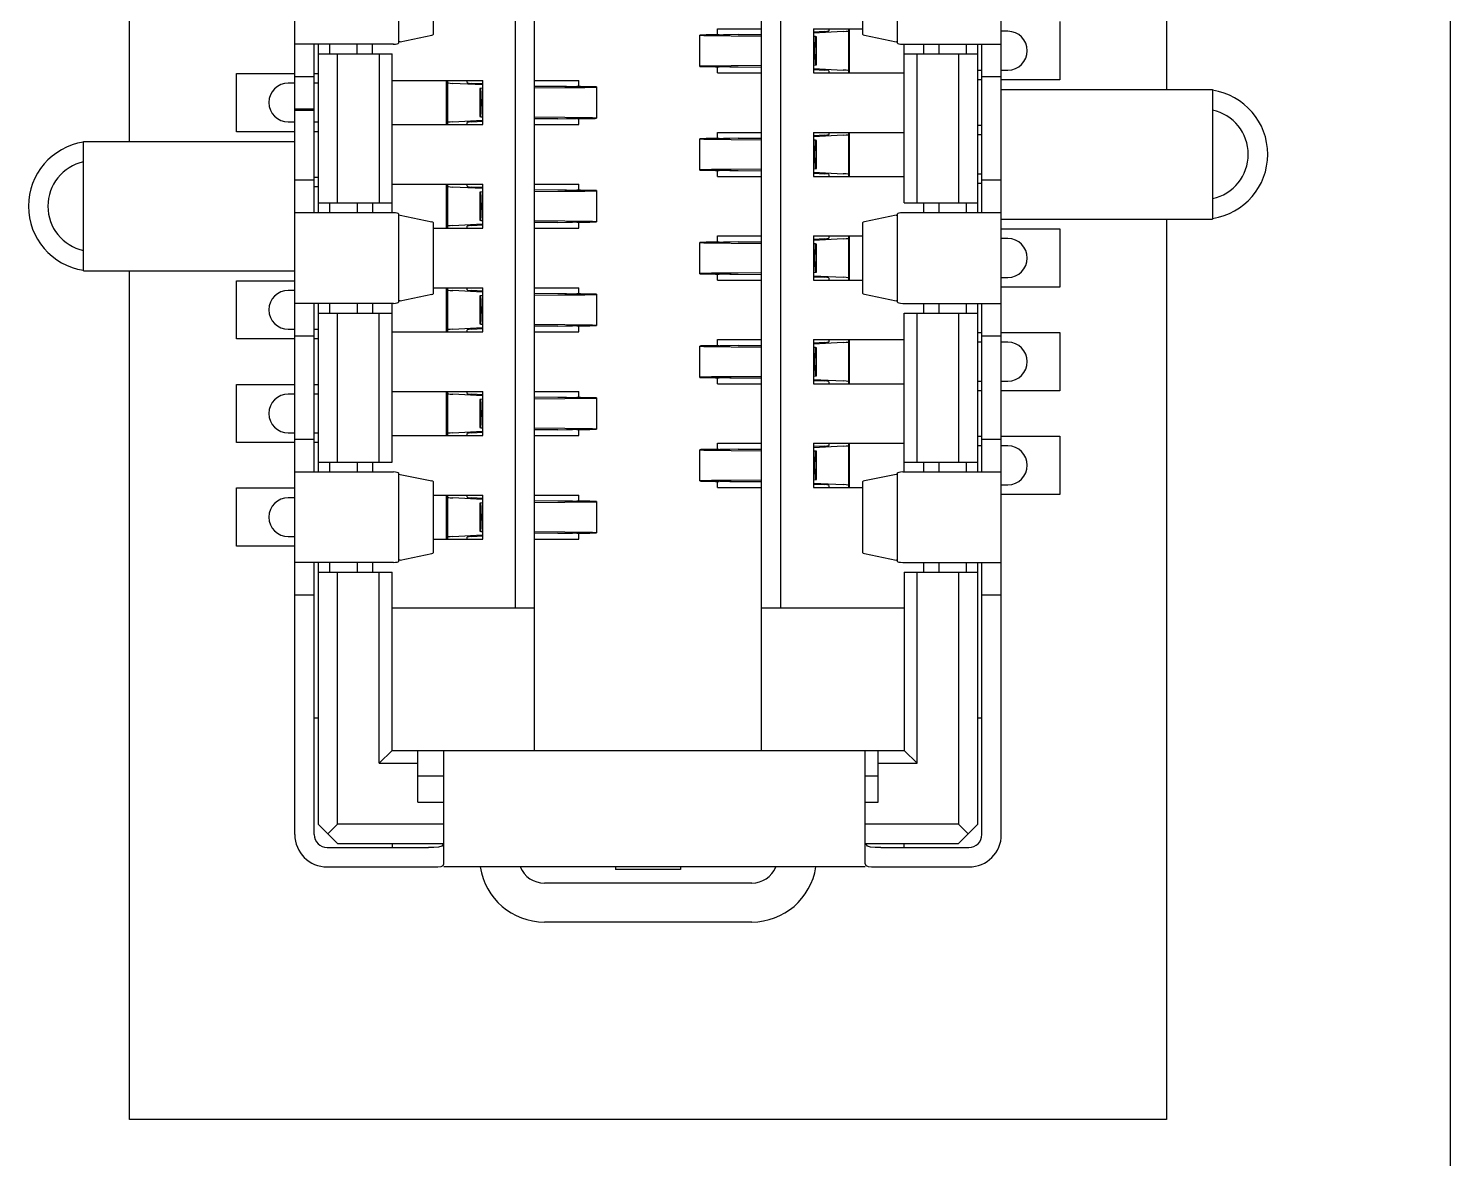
# Model space of a CAD drawing. Header units: millimetres. Extents: x 0 to 841, y 0 to 594.
# Drawn here: x 292.13 to 303.1, y 92.53 to 101.25 of the extents above; entities that cross this region are included whole.
import ezdxf

# ---------------------------------------------------------------- set-up
doc = ezdxf.new("R2010")
doc.units = ezdxf.units.MM
doc.header["$LTSCALE"] = 46.255
doc.layers.add('ASSEM_MEM', color=7, linetype='CONTINUOUS')

msp = doc.modelspace()

# ---------------------------------------------------------------- linework, layer by layer
at = {"layer": 'ASSEM_MEM', "color": 7, "linetype": 'CONTINUOUS'}
for p, q in [((303.102, 80.79), (303.102, 248.79)), ((294.187, 100.622), (294.187, 107.53)), ((299.637, 95.03), (299.637, 107.53)), ((297.787, 95.68), (297.787, 106.88)), ((297.937, 96.78), (297.937, 105.78)), ((295.887, 105.21), (295.887, 96.78)), ((296.037, 95.68), (296.037, 105.21)), ((300.912, 102.18), (300.912, 100.78)), ((294.987, 101.821), (294.987, 101.138)), ((298.837, 101.138), (298.837, 101.821)), ((292.912, 100.38), (292.912, 101.78)), ((295.253, 101.755), (295.253, 101.204)), ((298.569, 101.205), (298.569, 101.754)), ((300.087, 101.305), (300.087, 100.855)), ((294.999, 101.149), (295.243, 101.2)), ((297.311, 100.959), (297.311, 101.2)), ((297.402, 101.197), (297.554, 101.195)), ((297.447, 101.25), (297.787, 101.25)), ((297.447, 101.2), (297.447, 101.25)), ((297.607, 101.204), (297.542, 101.203)), ((297.554, 101.195), (297.787, 101.193)), ((297.607, 101.204), (297.787, 101.205)), ((298.187, 101.25), (298.569, 101.25)), ((298.187, 101.25), (298.187, 100.91)), ((298.418, 101.228), (298.189, 101.216)), ((298.273, 101.228), (298.189, 101.224)), ((298.203, 101.186), (298.211, 101.188)), ((298.211, 100.971), (298.211, 101.188)), ((298.211, 101.188), (298.211, 101.188)), ((298.307, 101.25), (298.307, 101.234)), ((298.457, 101.25), (298.457, 101.234)), ((298.457, 101.233), (298.457, 100.926)), ((298.467, 101.23), (298.457, 101.23)), ((298.467, 100.91), (298.467, 101.25)), ((298.581, 101.2), (298.825, 101.149)), ((299.687, 101.23), (299.637, 101.23)), ((294.947, 101.13), (294.187, 101.13)), ((294.337, 100.622), (294.337, 101.13)), ((294.367, 101.13), (294.367, 99.83)), ((294.367, 101.055), (294.937, 101.055)), ((294.457, 101.055), (294.457, 101.13)), ((294.517, 99.905), (294.517, 101.055)), ((294.667, 101.055), (294.667, 101.13)), ((294.787, 101.055), (294.787, 101.13)), ((294.837, 101.055), (294.837, 99.905)), ((294.937, 99.83), (294.937, 101.055)), ((298.199, 101.053), (298.199, 101.106)), ((298.877, 101.13), (299.637, 101.13)), ((298.887, 99.905), (298.887, 101.13)), ((298.887, 101.055), (299.457, 101.055)), ((298.987, 99.905), (298.987, 101.055)), ((299.037, 101.13), (299.037, 101.055)), ((299.157, 101.055), (299.157, 101.13)), ((299.307, 101.055), (299.307, 99.905)), ((299.367, 101.13), (299.367, 101.055)), ((299.457, 99.83), (299.457, 101.13)), ((299.487, 99.83), (299.487, 101.13)), ((297.554, 100.964), (297.402, 100.962)), ((297.447, 100.91), (297.447, 100.959)), ((297.542, 100.956), (297.608, 100.955)), ((297.787, 100.966), (297.554, 100.964)), ((297.608, 100.955), (297.787, 100.954)), ((298.189, 100.943), (298.418, 100.931)), ((298.189, 100.935), (298.273, 100.931)), ((298.203, 100.973), (298.211, 100.971)), ((298.211, 100.971), (298.211, 100.971)), ((298.307, 100.925), (298.307, 100.91)), ((298.457, 100.926), (298.453, 100.928)), ((298.457, 100.93), (298.467, 100.93)), ((298.457, 100.925), (298.457, 100.91)), ((299.457, 100.93), (299.487, 100.93)), ((299.637, 100.93), (299.687, 100.93)), ((293.737, 100.905), (294.187, 100.905)), ((293.737, 100.455), (293.737, 100.905)), ((294.187, 100.83), (294.137, 100.83)), ((294.187, 100.88), (294.337, 100.88)), ((294.337, 100.905), (294.367, 100.905)), ((294.367, 100.83), (294.337, 100.83)), ((294.937, 100.85), (295.637, 100.85)), ((295.357, 100.51), (295.357, 100.85)), ((295.367, 100.83), (295.357, 100.83)), ((295.367, 100.834), (295.367, 100.85)), ((295.367, 100.833), (295.372, 100.831)), ((295.367, 100.526), (295.367, 100.833)), ((295.635, 100.816), (295.407, 100.828)), ((295.517, 100.834), (295.517, 100.85)), ((295.636, 100.824), (295.552, 100.828)), ((295.637, 100.51), (295.637, 100.85)), ((296.037, 100.85), (296.377, 100.85)), ((296.377, 100.8), (296.377, 100.85)), ((297.447, 100.91), (297.787, 100.91)), ((298.187, 100.91), (298.887, 100.91)), ((299.487, 100.855), (299.457, 100.855)), ((299.487, 100.88), (299.637, 100.88)), ((300.087, 100.855), (299.637, 100.855)), ((295.622, 100.786), (295.614, 100.788)), ((295.614, 100.788), (295.614, 100.788)), ((295.614, 100.788), (295.614, 100.571)), ((295.625, 100.706), (295.625, 100.653)), ((296.217, 100.804), (296.037, 100.805)), ((296.037, 100.793), (296.271, 100.795)), ((296.282, 100.803), (296.217, 100.804)), ((296.271, 100.795), (296.423, 100.797)), ((296.513, 100.8), (296.513, 100.559)), ((299.637, 100.78), (301.267, 100.78)), ((301.267, 100.78), (301.267, 99.78)), ((294.337, 100.63), (294.187, 100.63)), ((294.187, 100.62), (294.337, 100.62)), ((294.187, 95.03), (294.187, 100.62)), ((294.337, 99.83), (294.337, 100.62)), ((294.137, 100.53), (294.187, 100.53)), ((294.337, 100.53), (294.367, 100.53)), ((294.937, 100.51), (295.637, 100.51)), ((295.357, 100.53), (295.367, 100.53)), ((295.367, 100.51), (295.367, 100.525)), ((295.407, 100.531), (295.635, 100.543)), ((295.517, 100.51), (295.517, 100.525)), ((295.552, 100.531), (295.636, 100.535)), ((295.622, 100.573), (295.614, 100.571)), ((295.614, 100.571), (295.614, 100.571)), ((296.271, 100.564), (296.037, 100.566)), ((296.217, 100.555), (296.037, 100.554)), ((296.037, 100.51), (296.377, 100.51)), ((296.217, 100.555), (296.282, 100.556)), ((296.423, 100.562), (296.271, 100.564)), ((296.377, 100.51), (296.377, 100.556)), ((299.457, 100.505), (299.487, 100.505)), ((292.557, 100.38), (294.187, 100.38)), ((292.557, 99.38), (292.557, 100.38)), ((294.187, 100.455), (293.737, 100.455)), ((294.367, 100.455), (294.337, 100.455)), ((297.311, 100.159), (297.311, 100.4)), ((297.402, 100.397), (297.554, 100.395)), ((297.447, 100.45), (297.787, 100.45)), ((297.447, 100.4), (297.447, 100.45)), ((297.607, 100.404), (297.542, 100.403)), ((297.554, 100.395), (297.787, 100.393)), ((297.607, 100.404), (297.787, 100.405)), ((298.187, 100.45), (298.887, 100.45)), ((298.187, 100.45), (298.187, 100.11)), ((298.418, 100.428), (298.189, 100.416)), ((298.273, 100.428), (298.189, 100.424)), ((298.203, 100.386), (298.211, 100.388)), ((298.211, 100.171), (298.211, 100.388)), ((298.211, 100.388), (298.211, 100.388)), ((298.307, 100.45), (298.307, 100.434)), ((298.457, 100.45), (298.457, 100.434)), ((298.457, 100.433), (298.457, 100.126)), ((298.467, 100.43), (298.457, 100.43)), ((298.467, 100.11), (298.467, 100.45)), ((299.487, 100.43), (299.457, 100.43)), ((298.199, 100.253), (298.199, 100.306)), ((297.554, 100.164), (297.402, 100.162)), ((297.447, 100.11), (297.447, 100.159)), ((297.542, 100.156), (297.608, 100.155)), ((297.787, 100.166), (297.554, 100.164)), ((298.203, 100.173), (298.211, 100.171)), ((298.211, 100.171), (298.211, 100.171)), ((294.337, 100.08), (294.187, 100.08)), ((294.337, 100.105), (294.367, 100.105)), ((294.937, 100.05), (295.637, 100.05)), ((295.357, 99.71), (295.357, 100.05)), ((295.367, 100.034), (295.367, 100.05)), ((295.517, 100.034), (295.517, 100.05)), ((295.637, 99.71), (295.637, 100.05)), ((296.037, 100.05), (296.377, 100.05)), ((296.377, 100), (296.377, 100.05)), ((297.447, 100.11), (297.787, 100.11)), ((297.608, 100.155), (297.787, 100.154)), ((298.187, 100.11), (298.887, 100.11)), ((298.189, 100.143), (298.418, 100.131)), ((298.189, 100.135), (298.273, 100.131)), ((298.307, 100.125), (298.307, 100.11)), ((298.457, 100.126), (298.453, 100.128)), ((298.457, 100.13), (298.467, 100.13)), ((298.457, 100.125), (298.457, 100.11)), ((299.457, 100.13), (299.487, 100.13)), ((299.487, 100.055), (299.457, 100.055)), ((299.637, 100.08), (299.487, 100.08)), ((294.367, 100.03), (294.337, 100.03)), ((295.367, 100.03), (295.357, 100.03)), ((295.367, 100.033), (295.372, 100.031)), ((295.367, 99.726), (295.367, 100.033)), ((295.635, 100.016), (295.407, 100.028)), ((295.636, 100.024), (295.552, 100.028)), ((295.622, 99.986), (295.614, 99.988)), ((295.614, 99.988), (295.614, 99.988)), ((295.614, 99.988), (295.614, 99.771)), ((296.217, 100.004), (296.037, 100.005)), ((296.037, 99.993), (296.271, 99.995)), ((296.282, 100.003), (296.217, 100.004)), ((296.271, 99.995), (296.423, 99.997)), ((296.513, 100), (296.513, 99.759)), ((294.187, 99.83), (294.947, 99.83)), ((294.367, 99.905), (294.937, 99.905)), ((294.457, 99.83), (294.457, 99.905)), ((294.667, 99.905), (294.667, 99.83)), ((294.787, 99.905), (294.787, 99.83)), ((295.625, 99.906), (295.625, 99.853)), ((298.877, 99.83), (299.637, 99.83)), ((298.887, 99.905), (299.457, 99.905)), ((299.037, 99.905), (299.037, 99.83)), ((299.157, 99.83), (299.157, 99.905)), ((299.367, 99.905), (299.367, 99.83)), ((294.987, 99.821), (294.987, 99.138)), ((294.999, 99.81), (295.243, 99.759)), ((295.253, 99.755), (295.253, 99.204)), ((295.357, 99.73), (295.367, 99.73)), ((295.367, 99.71), (295.367, 99.725)), ((295.407, 99.731), (295.635, 99.743)), ((295.517, 99.71), (295.517, 99.725)), ((295.552, 99.731), (295.636, 99.735)), ((295.622, 99.773), (295.614, 99.771)), ((295.614, 99.771), (295.614, 99.771)), ((296.271, 99.764), (296.037, 99.766)), ((296.217, 99.755), (296.037, 99.754)), ((296.217, 99.755), (296.282, 99.756)), ((296.423, 99.762), (296.271, 99.764)), ((296.377, 99.71), (296.377, 99.756)), ((298.569, 99.205), (298.569, 99.754)), ((298.825, 99.81), (298.581, 99.759)), ((298.837, 99.138), (298.837, 99.821)), ((299.637, 99.78), (301.267, 99.78)), ((300.912, 99.78), (300.912, 92.83)), ((295.253, 99.71), (295.637, 99.71)), ((296.037, 99.71), (296.377, 99.71)), ((297.447, 99.65), (297.787, 99.65)), ((297.447, 99.6), (297.447, 99.65)), ((298.187, 99.65), (298.569, 99.65)), ((298.187, 99.65), (298.187, 99.31)), ((298.418, 99.628), (298.189, 99.616)), ((298.273, 99.628), (298.189, 99.624)), ((298.307, 99.65), (298.307, 99.634)), ((298.457, 99.65), (298.457, 99.634)), ((298.457, 99.633), (298.457, 99.326)), ((298.467, 99.63), (298.457, 99.63)), ((298.467, 99.31), (298.467, 99.65)), ((299.637, 99.705), (300.087, 99.705)), ((299.687, 99.63), (299.637, 99.63)), ((300.087, 99.705), (300.087, 99.255)), ((297.311, 99.359), (297.311, 99.6)), ((297.402, 99.597), (297.554, 99.595)), ((297.607, 99.604), (297.542, 99.603)), ((297.554, 99.595), (297.787, 99.593)), ((297.607, 99.604), (297.787, 99.605)), ((298.199, 99.453), (298.199, 99.506)), ((298.203, 99.586), (298.211, 99.588)), ((298.211, 99.371), (298.211, 99.588)), ((298.211, 99.588), (298.211, 99.588)), ((292.557, 99.38), (294.187, 99.38)), ((292.912, 92.83), (292.912, 99.38)), ((293.737, 99.305), (294.187, 99.305)), ((293.737, 98.855), (293.737, 99.305)), ((297.554, 99.364), (297.402, 99.362)), ((297.447, 99.31), (297.447, 99.359)), ((297.447, 99.31), (297.787, 99.31)), ((297.542, 99.356), (297.608, 99.355)), ((297.787, 99.366), (297.554, 99.364)), ((297.608, 99.355), (297.787, 99.354)), ((298.187, 99.31), (298.569, 99.31)), ((298.189, 99.343), (298.418, 99.331)), ((298.189, 99.335), (298.273, 99.331)), ((298.203, 99.373), (298.211, 99.371)), ((298.211, 99.371), (298.211, 99.371)), ((298.307, 99.325), (298.307, 99.31)), ((298.457, 99.326), (298.453, 99.328)), ((298.457, 99.33), (298.467, 99.33)), ((298.457, 99.325), (298.457, 99.31)), ((299.637, 99.33), (299.687, 99.33)), ((294.187, 99.23), (294.137, 99.23)), ((294.999, 99.149), (295.243, 99.2)), ((295.253, 99.25), (295.637, 99.25)), ((295.357, 98.91), (295.357, 99.25)), ((295.367, 99.23), (295.357, 99.23)), ((295.367, 99.234), (295.367, 99.25)), ((295.367, 99.233), (295.372, 99.231)), ((295.367, 98.926), (295.367, 99.233)), ((295.635, 99.216), (295.407, 99.228)), ((295.517, 99.234), (295.517, 99.25)), ((295.636, 99.224), (295.552, 99.228)), ((295.622, 99.186), (295.614, 99.188)), ((295.614, 99.188), (295.614, 99.188)), ((295.614, 99.188), (295.614, 98.971)), ((295.637, 98.91), (295.637, 99.25)), ((296.037, 99.25), (296.377, 99.25)), ((296.217, 99.204), (296.037, 99.205)), ((296.037, 99.193), (296.271, 99.195)), ((296.282, 99.203), (296.217, 99.204)), ((296.271, 99.195), (296.423, 99.197)), ((296.377, 99.2), (296.377, 99.25)), ((296.513, 99.2), (296.513, 98.959)), ((298.581, 99.2), (298.825, 99.149)), ((300.087, 99.255), (299.637, 99.255)), ((294.947, 99.13), (294.187, 99.13)), ((294.337, 97.83), (294.337, 99.13)), ((294.367, 99.13), (294.367, 97.83)), ((294.457, 99.055), (294.457, 99.13)), ((294.667, 99.13), (294.667, 99.055)), ((294.787, 99.13), (294.787, 99.055)), ((294.937, 97.905), (294.937, 99.13)), ((295.625, 99.106), (295.625, 99.053)), ((298.877, 99.13), (299.637, 99.13)), ((299.037, 99.13), (299.037, 99.055)), ((299.157, 99.055), (299.157, 99.13)), ((299.367, 99.13), (299.367, 99.055)), ((299.457, 97.83), (299.457, 99.13)), ((299.487, 97.83), (299.487, 99.13)), ((294.367, 99.055), (294.937, 99.055)), ((294.517, 97.905), (294.517, 99.055)), ((294.837, 97.905), (294.837, 99.055)), ((295.622, 98.973), (295.614, 98.971)), ((295.614, 98.971), (295.614, 98.971)), ((296.271, 98.964), (296.037, 98.966)), ((296.217, 98.955), (296.037, 98.954)), ((296.217, 98.955), (296.282, 98.956)), ((296.423, 98.962), (296.271, 98.964)), ((296.377, 98.91), (296.377, 98.956)), ((298.887, 99.055), (299.457, 99.055)), ((298.887, 97.83), (298.887, 99.055)), ((298.987, 97.905), (298.987, 99.055)), ((299.307, 99.055), (299.307, 97.905)), ((294.187, 98.855), (293.737, 98.855)), ((294.137, 98.93), (294.187, 98.93)), ((294.187, 98.88), (294.337, 98.88)), ((294.337, 98.93), (294.367, 98.93)), ((294.367, 98.855), (294.337, 98.855)), ((294.937, 98.91), (295.637, 98.91)), ((295.357, 98.93), (295.367, 98.93)), ((295.367, 98.91), (295.367, 98.925)), ((295.407, 98.931), (295.635, 98.943)), ((295.517, 98.91), (295.517, 98.925)), ((295.552, 98.931), (295.636, 98.935)), ((296.037, 98.91), (296.377, 98.91)), ((297.447, 98.85), (297.787, 98.85)), ((297.447, 98.8), (297.447, 98.85)), ((298.187, 98.85), (298.887, 98.85)), ((298.187, 98.85), (298.187, 98.51)), ((298.307, 98.85), (298.307, 98.834)), ((298.457, 98.85), (298.457, 98.834)), ((298.467, 98.51), (298.467, 98.85)), ((299.457, 98.905), (299.487, 98.905)), ((299.487, 98.88), (299.637, 98.88)), ((299.637, 98.905), (300.087, 98.905)), ((300.087, 98.905), (300.087, 98.455)), ((297.311, 98.559), (297.311, 98.8)), ((297.402, 98.797), (297.554, 98.795)), ((297.607, 98.804), (297.542, 98.803)), ((297.554, 98.795), (297.787, 98.793)), ((297.607, 98.804), (297.787, 98.805)), ((298.418, 98.828), (298.189, 98.816)), ((298.273, 98.828), (298.189, 98.824)), ((298.203, 98.786), (298.211, 98.788)), ((298.211, 98.571), (298.211, 98.788)), ((298.211, 98.788), (298.211, 98.788)), ((298.457, 98.833), (298.457, 98.526)), ((298.467, 98.83), (298.457, 98.83)), ((299.487, 98.83), (299.457, 98.83)), ((299.687, 98.83), (299.637, 98.83)), ((298.199, 98.653), (298.199, 98.706)), ((297.554, 98.564), (297.402, 98.562)), ((297.447, 98.51), (297.447, 98.559)), ((297.542, 98.556), (297.608, 98.555)), ((297.787, 98.566), (297.554, 98.564)), ((297.608, 98.555), (297.787, 98.554)), ((298.189, 98.543), (298.418, 98.531)), ((298.189, 98.535), (298.273, 98.531)), ((298.203, 98.573), (298.211, 98.571)), ((298.211, 98.571), (298.211, 98.571)), ((298.307, 98.525), (298.307, 98.51)), ((298.457, 98.526), (298.453, 98.528)), ((298.457, 98.53), (298.467, 98.53)), ((298.457, 98.525), (298.457, 98.51)), ((299.457, 98.53), (299.487, 98.53)), ((299.637, 98.53), (299.687, 98.53)), ((293.737, 98.505), (294.187, 98.505)), ((293.737, 98.055), (293.737, 98.505)), ((294.187, 98.43), (294.137, 98.43)), ((294.337, 98.505), (294.367, 98.505)), ((294.367, 98.43), (294.337, 98.43)), ((294.937, 98.45), (295.637, 98.45)), ((295.357, 98.11), (295.357, 98.45)), ((295.367, 98.43), (295.357, 98.43)), ((295.367, 98.434), (295.367, 98.45)), ((295.367, 98.433), (295.372, 98.431)), ((295.367, 98.126), (295.367, 98.433)), ((295.635, 98.416), (295.407, 98.428)), ((295.517, 98.434), (295.517, 98.45)), ((295.636, 98.424), (295.552, 98.428)), ((295.637, 98.11), (295.637, 98.45)), ((296.037, 98.45), (296.377, 98.45)), ((296.217, 98.404), (296.037, 98.405)), ((296.282, 98.403), (296.217, 98.404)), ((296.377, 98.4), (296.377, 98.45)), ((297.447, 98.51), (297.787, 98.51)), ((298.187, 98.51), (298.887, 98.51)), ((299.487, 98.455), (299.457, 98.455)), ((300.087, 98.455), (299.637, 98.455)), ((295.622, 98.386), (295.614, 98.388)), ((295.614, 98.388), (295.614, 98.388)), ((295.614, 98.388), (295.614, 98.171)), ((295.625, 98.306), (295.625, 98.253)), ((296.037, 98.393), (296.271, 98.395)), ((296.271, 98.395), (296.423, 98.397)), ((296.513, 98.4), (296.513, 98.159)), ((294.137, 98.13), (294.187, 98.13)), ((294.337, 98.08), (294.187, 98.08)), ((294.337, 98.13), (294.367, 98.13)), ((294.937, 98.11), (295.637, 98.11)), ((295.357, 98.13), (295.367, 98.13)), ((295.367, 98.11), (295.367, 98.125)), ((295.407, 98.131), (295.635, 98.143)), ((295.517, 98.11), (295.517, 98.125)), ((295.552, 98.131), (295.636, 98.135)), ((295.622, 98.173), (295.614, 98.171)), ((295.614, 98.171), (295.614, 98.171)), ((296.271, 98.164), (296.037, 98.166)), ((296.217, 98.155), (296.037, 98.154)), ((296.037, 98.11), (296.377, 98.11)), ((296.217, 98.155), (296.282, 98.156)), ((296.423, 98.162), (296.271, 98.164)), ((296.377, 98.11), (296.377, 98.156)), ((299.457, 98.105), (299.487, 98.105)), ((299.637, 98.08), (299.487, 98.08)), ((299.637, 98.105), (300.087, 98.105)), ((300.087, 98.105), (300.087, 97.655)), ((294.187, 98.055), (293.737, 98.055)), ((294.367, 98.055), (294.337, 98.055)), ((297.311, 97.759), (297.311, 98)), ((297.402, 97.997), (297.554, 97.995)), ((297.447, 98.05), (297.787, 98.05)), ((297.447, 98), (297.447, 98.05)), ((297.607, 98.004), (297.542, 98.003)), ((297.554, 97.995), (297.787, 97.993)), ((297.607, 98.004), (297.787, 98.005)), ((298.187, 98.05), (298.887, 98.05)), ((298.187, 98.05), (298.187, 97.71)), ((298.418, 98.028), (298.189, 98.016)), ((298.273, 98.028), (298.189, 98.024)), ((298.203, 97.986), (298.211, 97.988)), ((298.211, 97.771), (298.211, 97.988)), ((298.211, 97.988), (298.211, 97.988)), ((298.307, 98.05), (298.307, 98.034)), ((298.457, 98.05), (298.457, 98.034)), ((298.457, 98.033), (298.457, 97.726)), ((298.467, 98.03), (298.457, 98.03)), ((298.467, 97.71), (298.467, 98.05)), ((299.487, 98.03), (299.457, 98.03)), ((299.687, 98.03), (299.637, 98.03)), ((294.367, 97.905), (294.937, 97.905)), ((294.457, 97.83), (294.457, 97.905)), ((294.667, 97.905), (294.667, 97.83)), ((294.787, 97.905), (294.787, 97.83)), ((298.199, 97.853), (298.199, 97.906)), ((298.887, 97.905), (299.457, 97.905)), ((299.037, 97.905), (299.037, 97.83)), ((299.157, 97.83), (299.157, 97.905)), ((299.367, 97.905), (299.367, 97.83)), ((294.187, 97.83), (294.947, 97.83)), ((294.987, 97.821), (294.987, 97.138)), ((294.999, 97.81), (295.243, 97.759)), ((295.253, 97.755), (295.253, 97.204)), ((297.554, 97.764), (297.402, 97.762)), ((297.447, 97.71), (297.447, 97.759)), ((297.542, 97.756), (297.608, 97.755)), ((297.787, 97.766), (297.554, 97.764)), ((297.608, 97.755), (297.787, 97.754)), ((298.189, 97.743), (298.418, 97.731)), ((298.203, 97.773), (298.211, 97.771)), ((298.211, 97.771), (298.211, 97.771)), ((298.569, 97.205), (298.569, 97.754)), ((298.825, 97.81), (298.581, 97.759)), ((298.837, 97.138), (298.837, 97.821)), ((298.877, 97.83), (299.637, 97.83)), ((293.737, 97.705), (294.187, 97.705)), ((293.737, 97.255), (293.737, 97.705)), ((295.253, 97.65), (295.637, 97.65)), ((295.357, 97.31), (295.357, 97.65)), ((295.367, 97.634), (295.367, 97.65)), ((295.517, 97.634), (295.517, 97.65)), ((295.637, 97.31), (295.637, 97.65)), ((296.037, 97.65), (296.377, 97.65)), ((296.377, 97.6), (296.377, 97.65)), ((297.447, 97.71), (297.787, 97.71)), ((298.187, 97.71), (298.569, 97.71)), ((298.189, 97.735), (298.273, 97.731)), ((298.307, 97.725), (298.307, 97.71)), ((298.457, 97.726), (298.453, 97.728)), ((298.457, 97.73), (298.467, 97.73)), ((298.457, 97.725), (298.457, 97.71)), ((299.637, 97.73), (299.687, 97.73)), ((300.087, 97.655), (299.637, 97.655)), ((294.187, 97.63), (294.137, 97.63)), ((295.367, 97.63), (295.357, 97.63)), ((295.367, 97.633), (295.372, 97.631)), ((295.367, 97.326), (295.367, 97.633)), ((295.635, 97.616), (295.407, 97.628)), ((295.636, 97.624), (295.552, 97.628)), ((295.622, 97.586), (295.614, 97.588)), ((295.614, 97.588), (295.614, 97.588)), ((295.614, 97.588), (295.614, 97.371)), ((296.217, 97.604), (296.037, 97.605)), ((296.037, 97.593), (296.271, 97.595)), ((296.282, 97.603), (296.217, 97.604)), ((296.271, 97.595), (296.423, 97.597)), ((296.513, 97.6), (296.513, 97.359)), ((295.625, 97.506), (295.625, 97.453)), ((294.137, 97.33), (294.187, 97.33)), ((295.253, 97.31), (295.637, 97.31)), ((295.357, 97.33), (295.367, 97.33)), ((295.367, 97.31), (295.367, 97.325)), ((295.407, 97.331), (295.635, 97.343)), ((295.517, 97.31), (295.517, 97.325)), ((295.552, 97.331), (295.636, 97.335)), ((295.622, 97.373), (295.614, 97.371)), ((295.614, 97.371), (295.614, 97.371)), ((296.271, 97.364), (296.037, 97.366)), ((296.217, 97.355), (296.037, 97.354)), ((296.037, 97.31), (296.377, 97.31)), ((296.217, 97.355), (296.282, 97.356)), ((296.423, 97.362), (296.271, 97.364)), ((296.377, 97.31), (296.377, 97.356)), ((294.187, 97.255), (293.737, 97.255)), ((294.999, 97.149), (295.243, 97.2)), ((298.581, 97.2), (298.825, 97.149)), ((294.947, 97.13), (294.187, 97.13)), ((294.337, 95.03), (294.337, 97.13)), ((294.367, 97.13), (294.367, 95.11)), ((294.457, 97.055), (294.457, 97.13)), ((294.667, 97.13), (294.667, 97.055)), ((294.787, 97.13), (294.787, 97.055)), ((298.877, 97.13), (299.637, 97.13)), ((299.037, 97.13), (299.037, 97.055)), ((299.157, 97.055), (299.157, 97.13)), ((299.367, 97.13), (299.367, 97.055)), ((299.457, 95.11), (299.457, 97.13)), ((299.487, 95.03), (299.487, 97.13)), ((294.367, 97.055), (294.937, 97.055)), ((294.517, 95.11), (294.517, 97.055)), ((294.837, 95.58), (294.837, 97.055)), ((294.937, 95.68), (294.937, 97.055)), ((298.887, 97.055), (299.457, 97.055)), ((298.887, 97.055), (298.887, 95.68)), ((298.987, 95.58), (298.987, 97.055)), ((299.307, 97.055), (299.307, 95.11)), ((294.187, 96.88), (294.337, 96.88)), ((299.487, 96.88), (299.637, 96.88)), ((294.937, 96.78), (296.037, 96.78)), ((297.787, 96.78), (298.887, 96.78)), ((294.337, 95.93), (294.367, 95.93)), ((299.457, 95.93), (299.487, 95.93)), ((294.937, 95.68), (294.837, 95.58)), ((294.937, 95.68), (298.887, 95.68)), ((295.137, 95.28), (295.137, 95.68)), ((295.337, 94.805), (295.337, 95.68)), ((298.587, 94.805), (298.587, 95.68)), ((298.687, 95.28), (298.687, 95.68)), ((298.987, 95.58), (298.887, 95.68)), ((294.837, 95.58), (295.137, 95.58)), ((298.687, 95.58), (298.987, 95.58)), ((295.337, 95.48), (295.137, 95.48)), ((298.687, 95.48), (298.587, 95.48)), ((295.137, 95.28), (295.337, 95.28)), ((298.587, 95.28), (298.687, 95.28)), ((294.367, 95.11), (294.517, 94.96)), ((294.442, 95.035), (294.517, 95.11)), ((295.337, 95.11), (294.517, 95.11)), ((299.307, 95.11), (298.587, 95.11)), ((299.382, 95.035), (299.307, 95.11)), ((299.307, 94.96), (299.457, 95.11)), ((294.437, 94.93), (295.217, 94.93)), ((294.517, 94.96), (295.333, 94.96)), ((294.937, 94.96), (294.937, 94.93)), ((298.591, 94.96), (299.307, 94.96)), ((298.707, 94.93), (299.387, 94.93)), ((298.887, 94.93), (298.887, 94.96)), ((294.437, 94.78), (295.255, 94.78)), ((298.587, 94.78), (295.337, 94.78)), ((296.662, 94.78), (296.662, 94.76)), ((297.162, 94.76), (296.662, 94.76)), ((297.162, 94.78), (297.162, 94.76)), ((297.712, 94.655), (296.112, 94.655)), ((297.712, 94.355), (296.112, 94.355)), ((300.912, 92.83), (292.912, 92.83))]:
    msp.add_line(p, q, dxfattribs=at)
for points in [[(297.461, 101.203), (297.433, 101.203), (297.361, 101.202), (297.32, 101.201), (297.311, 101.2)], [(297.311, 101.2), (297.313, 101.199), (297.341, 101.198), (297.402, 101.197)], [(297.542, 101.203), (297.494, 101.202), (297.467, 101.201), (297.461, 101.2)], [(298.211, 101.188), (298.203, 101.189), (298.187, 101.19)], [(298.203, 101.186), (298.201, 101.179), (298.2, 101.162), (298.199, 101.136), (298.199, 101.106)], [(298.273, 101.228), (298.292, 101.23), (298.303, 101.231), (298.307, 101.233)], [(298.418, 101.228), (298.44, 101.23), (298.453, 101.231), (298.457, 101.233)], [(298.199, 101.053), (298.199, 101.023), (298.2, 100.997), (298.201, 100.98), (298.203, 100.973)], [(297.402, 100.962), (297.341, 100.961), (297.313, 100.96), (297.311, 100.959)], [(297.311, 100.959), (297.32, 100.958), (297.361, 100.957), (297.433, 100.956), (297.461, 100.956)], [(297.461, 100.959), (297.467, 100.958), (297.494, 100.957), (297.542, 100.956)], [(298.187, 100.969), (298.203, 100.97), (298.211, 100.971)], [(298.307, 100.926), (298.303, 100.928), (298.292, 100.929), (298.273, 100.931)], [(298.453, 100.928), (298.44, 100.929), (298.418, 100.931)], [(295.372, 100.831), (295.385, 100.83), (295.407, 100.828)], [(295.517, 100.833), (295.521, 100.831), (295.533, 100.83), (295.552, 100.828)], [(295.637, 100.79), (295.622, 100.789), (295.614, 100.788)], [(295.625, 100.706), (295.625, 100.736), (295.624, 100.762), (295.623, 100.779), (295.622, 100.786)], [(296.363, 100.8), (296.358, 100.801), (296.33, 100.802), (296.282, 100.803)], [(296.513, 100.8), (296.505, 100.801), (296.464, 100.802), (296.392, 100.803), (296.363, 100.803)], [(296.423, 100.797), (296.484, 100.798), (296.512, 100.799), (296.513, 100.8)], [(295.622, 100.573), (295.623, 100.58), (295.624, 100.597), (295.625, 100.623), (295.625, 100.653)], [(295.407, 100.531), (295.385, 100.529), (295.372, 100.528), (295.367, 100.526)], [(295.552, 100.531), (295.533, 100.529), (295.521, 100.528), (295.517, 100.526)], [(295.614, 100.571), (295.622, 100.57), (295.637, 100.569)], [(296.282, 100.556), (296.33, 100.557), (296.358, 100.558), (296.363, 100.559)], [(296.363, 100.556), (296.392, 100.556), (296.464, 100.557), (296.505, 100.558), (296.513, 100.559)], [(296.513, 100.559), (296.512, 100.56), (296.484, 100.561), (296.423, 100.562)], [(297.461, 100.403), (297.433, 100.403), (297.361, 100.402), (297.32, 100.401), (297.311, 100.4)], [(297.311, 100.4), (297.313, 100.399), (297.341, 100.398), (297.402, 100.397)], [(297.542, 100.403), (297.494, 100.402), (297.467, 100.401), (297.461, 100.4)], [(298.211, 100.388), (298.203, 100.389), (298.187, 100.39)], [(298.203, 100.386), (298.201, 100.379), (298.2, 100.362), (298.199, 100.336), (298.199, 100.306)], [(298.273, 100.428), (298.292, 100.43), (298.303, 100.431), (298.307, 100.433)], [(298.418, 100.428), (298.44, 100.43), (298.453, 100.431), (298.457, 100.433)], [(297.402, 100.162), (297.341, 100.161), (297.313, 100.16), (297.311, 100.159)], [(297.311, 100.159), (297.32, 100.158), (297.361, 100.157), (297.433, 100.156), (297.461, 100.156)], [(297.461, 100.159), (297.467, 100.158), (297.494, 100.157), (297.542, 100.156)], [(298.187, 100.169), (298.203, 100.17), (298.211, 100.171)], [(298.199, 100.253), (298.199, 100.223), (298.2, 100.197), (298.201, 100.18), (298.203, 100.173)], [(298.307, 100.126), (298.303, 100.128), (298.292, 100.129), (298.273, 100.131)], [(298.453, 100.128), (298.44, 100.129), (298.418, 100.131)], [(295.372, 100.031), (295.385, 100.03), (295.407, 100.028)], [(295.517, 100.033), (295.521, 100.031), (295.533, 100.03), (295.552, 100.028)], [(295.637, 99.99), (295.622, 99.989), (295.614, 99.988)], [(295.625, 99.906), (295.625, 99.936), (295.624, 99.962), (295.623, 99.979), (295.622, 99.986)], [(296.363, 100), (296.358, 100.001), (296.33, 100.002), (296.282, 100.003)], [(296.513, 100), (296.505, 100.001), (296.464, 100.002), (296.392, 100.003), (296.363, 100.003)], [(296.423, 99.997), (296.484, 99.998), (296.512, 99.999), (296.513, 100)], [(295.622, 99.773), (295.623, 99.78), (295.624, 99.797), (295.625, 99.823), (295.625, 99.853)], [(295.407, 99.731), (295.385, 99.729), (295.372, 99.728), (295.367, 99.726)], [(295.552, 99.731), (295.533, 99.729), (295.521, 99.728), (295.517, 99.726)], [(295.614, 99.771), (295.622, 99.77), (295.637, 99.769)], [(296.282, 99.756), (296.33, 99.757), (296.358, 99.758), (296.363, 99.759)], [(296.363, 99.756), (296.392, 99.756), (296.464, 99.757), (296.505, 99.758), (296.513, 99.759)], [(296.513, 99.759), (296.512, 99.76), (296.484, 99.761), (296.423, 99.762)], [(298.273, 99.628), (298.292, 99.63), (298.303, 99.631), (298.307, 99.633)], [(298.418, 99.628), (298.44, 99.63), (298.453, 99.631), (298.457, 99.633)], [(297.461, 99.603), (297.433, 99.603), (297.361, 99.602), (297.32, 99.601), (297.311, 99.6)], [(297.311, 99.6), (297.313, 99.599), (297.341, 99.598), (297.402, 99.597)], [(297.542, 99.603), (297.494, 99.602), (297.467, 99.601), (297.461, 99.6)], [(298.211, 99.588), (298.203, 99.589), (298.187, 99.59)], [(298.203, 99.586), (298.201, 99.579), (298.2, 99.562), (298.199, 99.536), (298.199, 99.506)], [(298.199, 99.453), (298.199, 99.423), (298.2, 99.397), (298.201, 99.38), (298.203, 99.373)], [(297.402, 99.362), (297.341, 99.361), (297.313, 99.36), (297.311, 99.359)], [(297.311, 99.359), (297.32, 99.358), (297.361, 99.357), (297.433, 99.356), (297.461, 99.356)], [(297.461, 99.359), (297.467, 99.358), (297.494, 99.357), (297.542, 99.356)], [(298.187, 99.369), (298.203, 99.37), (298.211, 99.371)], [(298.307, 99.326), (298.303, 99.328), (298.292, 99.329), (298.273, 99.331)], [(298.453, 99.328), (298.44, 99.329), (298.418, 99.331)], [(295.372, 99.231), (295.385, 99.23), (295.407, 99.228)], [(295.517, 99.233), (295.521, 99.231), (295.533, 99.23), (295.552, 99.228)], [(295.637, 99.19), (295.622, 99.189), (295.614, 99.188)], [(295.625, 99.106), (295.625, 99.136), (295.624, 99.162), (295.623, 99.179), (295.622, 99.186)], [(296.363, 99.2), (296.358, 99.201), (296.33, 99.202), (296.282, 99.203)], [(296.513, 99.2), (296.505, 99.201), (296.464, 99.202), (296.392, 99.203), (296.363, 99.203)], [(296.423, 99.197), (296.484, 99.198), (296.512, 99.199), (296.513, 99.2)], [(295.614, 98.971), (295.622, 98.97), (295.637, 98.969)], [(295.622, 98.973), (295.623, 98.98), (295.624, 98.997), (295.625, 99.023), (295.625, 99.053)], [(296.282, 98.956), (296.33, 98.957), (296.358, 98.958), (296.363, 98.959)], [(296.363, 98.956), (296.392, 98.956), (296.464, 98.957), (296.505, 98.958), (296.513, 98.959)], [(296.513, 98.959), (296.512, 98.96), (296.484, 98.961), (296.423, 98.962)], [(295.407, 98.931), (295.385, 98.929), (295.372, 98.928), (295.367, 98.926)], [(295.552, 98.931), (295.533, 98.929), (295.521, 98.928), (295.517, 98.926)], [(297.461, 98.803), (297.433, 98.803), (297.361, 98.802), (297.32, 98.801), (297.311, 98.8)], [(297.311, 98.8), (297.313, 98.799), (297.341, 98.798), (297.402, 98.797)], [(297.542, 98.803), (297.494, 98.802), (297.467, 98.801), (297.461, 98.8)], [(298.211, 98.788), (298.203, 98.789), (298.187, 98.79)], [(298.203, 98.786), (298.201, 98.779), (298.2, 98.762), (298.199, 98.736), (298.199, 98.706)], [(298.273, 98.828), (298.292, 98.83), (298.303, 98.831), (298.307, 98.833)], [(298.418, 98.828), (298.44, 98.83), (298.453, 98.831), (298.457, 98.833)], [(298.199, 98.653), (298.199, 98.623), (298.2, 98.597), (298.201, 98.58), (298.203, 98.573)], [(297.402, 98.562), (297.341, 98.561), (297.313, 98.56), (297.311, 98.559)], [(297.311, 98.559), (297.32, 98.558), (297.361, 98.557), (297.433, 98.556), (297.461, 98.556)], [(297.461, 98.559), (297.467, 98.558), (297.494, 98.557), (297.542, 98.556)], [(298.187, 98.569), (298.203, 98.57), (298.211, 98.571)], [(298.307, 98.526), (298.303, 98.528), (298.292, 98.529), (298.273, 98.531)], [(298.453, 98.528), (298.44, 98.529), (298.418, 98.531)], [(295.372, 98.431), (295.385, 98.43), (295.407, 98.428)], [(295.517, 98.433), (295.521, 98.431), (295.533, 98.43), (295.552, 98.428)], [(296.363, 98.4), (296.358, 98.401), (296.33, 98.402), (296.282, 98.403)], [(296.513, 98.4), (296.505, 98.401), (296.464, 98.402), (296.392, 98.403), (296.363, 98.403)], [(295.637, 98.39), (295.622, 98.389), (295.614, 98.388)], [(295.625, 98.306), (295.625, 98.336), (295.624, 98.362), (295.623, 98.379), (295.622, 98.386)], [(296.423, 98.397), (296.484, 98.398), (296.512, 98.399), (296.513, 98.4)], [(295.622, 98.173), (295.623, 98.18), (295.624, 98.197), (295.625, 98.223), (295.625, 98.253)], [(295.407, 98.131), (295.385, 98.129), (295.372, 98.128), (295.367, 98.126)], [(295.552, 98.131), (295.533, 98.129), (295.521, 98.128), (295.517, 98.126)], [(295.614, 98.171), (295.622, 98.17), (295.637, 98.169)], [(296.282, 98.156), (296.33, 98.157), (296.358, 98.158), (296.363, 98.159)], [(296.363, 98.156), (296.392, 98.156), (296.464, 98.157), (296.505, 98.158), (296.513, 98.159)], [(296.513, 98.159), (296.512, 98.16), (296.484, 98.161), (296.423, 98.162)], [(297.461, 98.003), (297.433, 98.003), (297.361, 98.002), (297.32, 98.001), (297.311, 98)], [(297.311, 98), (297.313, 97.999), (297.341, 97.998), (297.402, 97.997)], [(297.542, 98.003), (297.494, 98.002), (297.467, 98.001), (297.461, 98)], [(298.211, 97.988), (298.203, 97.989), (298.187, 97.99)], [(298.203, 97.986), (298.201, 97.979), (298.2, 97.962), (298.199, 97.936), (298.199, 97.906)], [(298.273, 98.028), (298.292, 98.03), (298.303, 98.031), (298.307, 98.033)], [(298.418, 98.028), (298.44, 98.03), (298.453, 98.031), (298.457, 98.033)], [(298.199, 97.853), (298.199, 97.823), (298.2, 97.797), (298.201, 97.78), (298.203, 97.773)], [(297.402, 97.762), (297.341, 97.761), (297.313, 97.76), (297.311, 97.759)], [(297.311, 97.759), (297.32, 97.758), (297.361, 97.757), (297.433, 97.756), (297.461, 97.756)], [(297.461, 97.759), (297.467, 97.758), (297.494, 97.757), (297.542, 97.756)], [(298.187, 97.769), (298.203, 97.77), (298.211, 97.771)], [(298.307, 97.726), (298.303, 97.728), (298.292, 97.729), (298.273, 97.731)], [(298.453, 97.728), (298.44, 97.729), (298.418, 97.731)], [(295.372, 97.631), (295.385, 97.63), (295.407, 97.628)], [(295.517, 97.633), (295.521, 97.631), (295.533, 97.63), (295.552, 97.628)], [(295.637, 97.59), (295.622, 97.589), (295.614, 97.588)], [(295.625, 97.506), (295.625, 97.536), (295.624, 97.562), (295.623, 97.579), (295.622, 97.586)], [(296.363, 97.6), (296.358, 97.601), (296.33, 97.602), (296.282, 97.603)], [(296.513, 97.6), (296.505, 97.601), (296.464, 97.602), (296.392, 97.603), (296.363, 97.603)], [(296.423, 97.597), (296.484, 97.598), (296.512, 97.599), (296.513, 97.6)], [(295.622, 97.373), (295.623, 97.38), (295.624, 97.397), (295.625, 97.423), (295.625, 97.453)], [(295.407, 97.331), (295.385, 97.329), (295.372, 97.328), (295.367, 97.326)], [(295.552, 97.331), (295.533, 97.329), (295.521, 97.328), (295.517, 97.326)], [(295.614, 97.371), (295.622, 97.37), (295.637, 97.369)], [(296.282, 97.356), (296.33, 97.357), (296.358, 97.358), (296.363, 97.359)], [(296.363, 97.356), (296.392, 97.356), (296.464, 97.357), (296.505, 97.358), (296.513, 97.359)], [(296.513, 97.359), (296.512, 97.36), (296.484, 97.361), (296.423, 97.362)], [(295.333, 94.96), (295.32, 94.941), (295.295, 94.932), (295.26, 94.93), (295.217, 94.93)], [(298.707, 94.93), (298.665, 94.93), (298.629, 94.932), (298.605, 94.941), (298.591, 94.96)], [(295.255, 94.78), (295.289, 94.78), (295.316, 94.784), (295.332, 94.792), (295.337, 94.805)], [(298.587, 94.805), (298.593, 94.792), (298.609, 94.784), (298.635, 94.78), (298.669, 94.78), (299.387, 94.78)]]:
    msp.add_lwpolyline(points, dxfattribs=at)
for centre, radius, start, end in [((299.687, 101.08), 0.15, 270, 90), ((294.137, 100.68), 0.15, 90, 270), ((301.192, 100.28), 0.5, 278.6287, 81.3713), ((301.192, 100.28), 0.35, 282.3751, 77.6249), ((292.632, 99.88), 0.5, 98.6287, 261.3713), ((292.632, 99.88), 0.35, 102.3751, 257.6249), ((299.687, 99.48), 0.15, 270, 90), ((294.137, 99.08), 0.15, 90, 270), ((299.687, 98.68), 0.15, 270, 90), ((294.137, 98.28), 0.15, 90, 270), ((299.687, 97.88), 0.15, 270, 90), ((294.137, 97.48), 0.15, 90, 270), ((294.437, 95.03), 0.25, 180, 270), ((294.437, 95.03), 0.1, 180, 270), ((299.387, 95.03), 0.25, 270, 360), ((299.387, 95.03), 0.1, 270, 360), ((296.112, 94.855), 0.5, 188.6276, 270), ((296.112, 94.855), 0.2, 202.0287, 270), ((297.712, 94.855), 0.5, 270, 351.3724), ((297.712, 94.855), 0.2, 270, 337.9713)]:
    msp.add_arc(centre, radius, start, end, dxfattribs=at)
for centre, major_axis, start_param, end_param in [((295.337, 101.144), (0.35, 0), 2.879793, 2.966982), ((294.953, 101.204), (0.3, 0), -0.261799, 0), ((298.919, 101.205), (0.35, 0), -3.141593, -2.879793), ((298.487, 101.144), (0.35, 0), 0, 0.261799), ((294.687, 101.138), (0.3, 0), -0.523599, 0), ((299.137, 101.138), (0.3, 0), -3.141593, -2.617994), ((294.687, 99.821), (0.3, 0), 0, 0.523599), ((299.137, 99.821), (0.3, 0), 2.617994, 3.141593), ((295.337, 99.815), (0.35, 0), 3.141593, 3.403392), ((294.953, 99.755), (0.3, 0), 0, 0.261799), ((298.919, 99.754), (0.35, 0), 2.879793, 3.141593), ((298.487, 99.815), (0.35, 0), -0.261799, -0.174611), ((294.953, 99.204), (0.3, 0), -0.261799, 0), ((298.919, 99.205), (0.35, 0), -3.141593, -2.879793), ((294.687, 99.138), (0.3, 0), -0.523599, 0), ((295.337, 99.144), (0.35, 0), 2.879793, 2.966982), ((298.487, 99.144), (0.35, 0), 0, 0.261799), ((299.137, 99.138), (0.3, 0), -3.141593, -2.617994), ((294.687, 97.821), (0.3, 0), 0, 0.523599), ((295.337, 97.815), (0.35, 0), 3.141593, 3.403392), ((294.953, 97.755), (0.3, 0), 0, 0.261799), ((298.919, 97.754), (0.35, 0), 2.879793, 3.141593), ((298.487, 97.815), (0.35, 0), -0.261799, -0.174611), ((299.137, 97.821), (0.3, 0), 2.617994, 3.141593), ((294.953, 97.204), (0.3, 0), -0.261799, 0), ((298.919, 97.205), (0.35, 0), -3.141593, -2.879793), ((294.687, 97.138), (0.3, 0), -0.523599, 0), ((295.337, 97.144), (0.35, 0), 2.879793, 2.966982), ((298.487, 97.144), (0.35, 0), 0, 0.261799), ((299.137, 97.138), (0.3, 0), -3.141593, -2.617994)]:
    msp.add_ellipse(centre, major_axis=major_axis, ratio=0.05608, start_param=start_param, end_param=end_param, dxfattribs=at)

doc.saveas('drawing.dxf')
